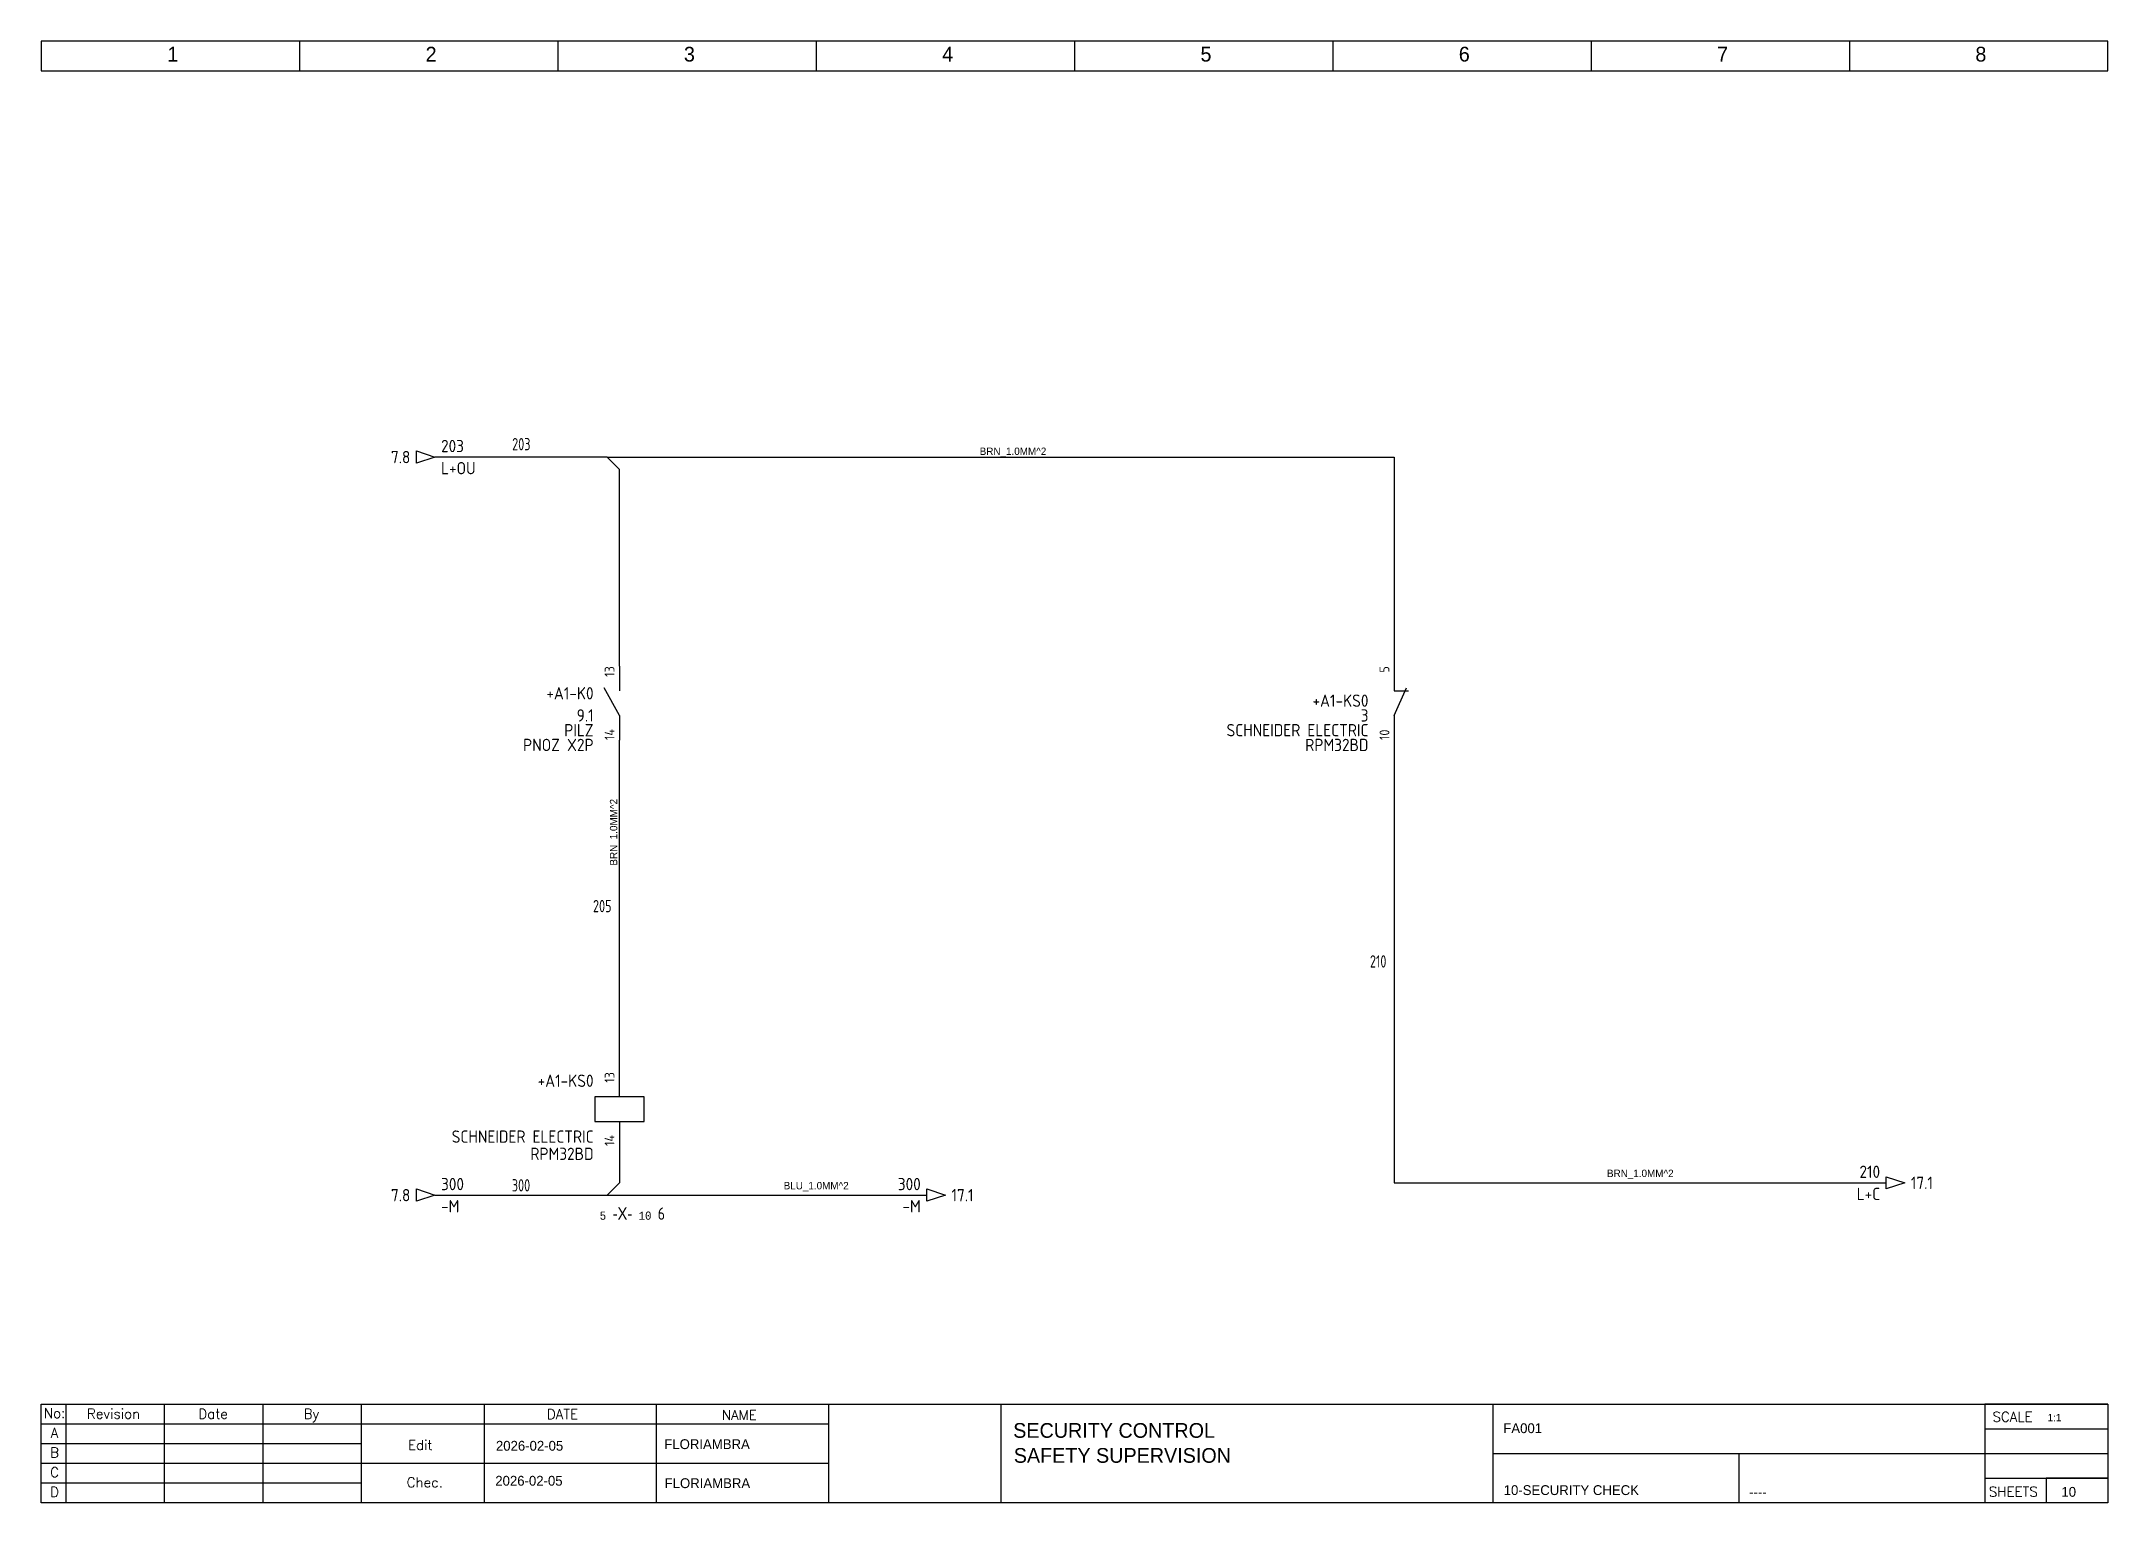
# Model space of a CAD drawing. Header units: millimetres. Extents: x 0 to 420, y 0 to 297.
import ezdxf
from ezdxf.enums import TextEntityAlignment as Align

# ---------------------------------------------------------------- set-up
doc = ezdxf.new("R2010")
doc.units = ezdxf.units.MM
doc.header["$LTSCALE"] = 6
for name, color, linetype in [('025', 1, 'Continuous'), ('05', 6, 'Continuous'), ('BLU_1.0mm^2', 5, 'Continuous'), ('BRN_1.0mm^2', 14, 'Continuous'), ('DESC', 1, 'Continuous'), ('DESCCHILD', 20, 'Continuous'), ('MISC', 2, 'Continuous'), ('RED_2.5mm^2', 1, 'Continuous'), ('SYMS', 7, 'Continuous'), ('TAGS', 51, 'Continuous'), ('TERMS', 4, 'Continuous'), ('WIRENO', 70, 'Continuous'), ('WIREREF', 61, 'Continuous'), ('WIREREF_DEST', 61, 'Continuous'), ('XREF', 7, 'Continuous'), ('XREFCHILD', 134, 'Continuous')]:
    doc.layers.add(name, color=color, linetype=linetype)
doc.styles.add('WD', font='romans.shx')
doc.styles.add('WD_IEC', font='ISOCP2.shx', dxfattribs={"width": 0.9, "height": 4})

# ---------------------------------------------------------------- blocks, each defined once
blk = doc.blocks.new('IEC_tblock_a3_floriambra')
at = {"layer": '05'}
for p, q in [((-840, 0), (-840, 20)), ((-840, 0), (-840, 20)), ((-840, 20), (-420, 20)), ((-835, 20), (-835, 0)), ((-815, 20), (-815, 0)), ((-795, 20), (-795, 0)), ((-775, 20), (-775, 0)), ((-750, 20), (-750, 0)), ((-715, 20), (-715, 0)), ((-680, 20), (-680, 0)), ((-645, 20), (-645, 0)), ((-545, 20), (-545, 0)), ((-420, 20), (-445, 20)), ((-445, 20), (-445, 0)), ((-445, 20), (-445, 15)), ((-420, 20), (-420, 0)), ((-840, 16), (-775, 16)), ((-775, 16), (-680, 16)), ((-445, 15), (-420, 15)), ((-840, 12), (-775, 12)), ((-545, 10), (-445, 10)), ((-495, 10), (-495, 0)), ((-445, 10), (-420, 10)), ((-840, 8), (-775, 8)), ((-775, 8), (-680, 8)), ((-445, 5), (-420, 5)), ((-420, 5), (-432.5, 5)), ((-432.5, 5), (-432.5, 0)), ((-840, 4), (-775, 4)), ((-420, 0), (-840, 0))]:
    blk.add_line(p, q, dxfattribs=at)
at = {"flags": 4}
for tag, p, height in [('SCALA', (-432.21, 16.54), 1.5), ('AUTHOR', (-713.38, 10.89), 2), ('DESCRIPT_PROYECT', (-642.46, 13.18), 3), ('CODIGO_PROYECT', (-542.84, 14.13), 2), ('INSTALACION', (-441.74, 11.01), 2), ('FECHA_CREA', (-747.6, 10.56), 2), ('DESCRIPCION_1', (-642.34, 8.1), 3), ('LOCALIZACION', (-441.61, 6.6), 2), ('FECHA_EDIT', (-747.73, 3.45), 2), ('REVISADO', (-713.31, 2.96), 2), ('DESCRIPCION_2', (-642.22, 3.39), 3), ('ARCHIVO', (-542.76, 1.55), 2), ('COMENTARIO', (-492.87, 1.14), 2), ('PAG', (-429.4, 1.2), 2)]:
    blk.add_attdef(tag, p, '', height=height, dxfattribs=at)
at = {"layer": '025', "style": 'WD'}
for s, p in [('No:', (-837.31, 17.19)), ('Revision', (-825.33, 17.07)), ('Date', (-805.08, 17.05)), ('By', (-785.09, 17.06)), ('NAME', (-698.14, 16.82)), ('SCALE', (-439.33, 16.45)), ('A', (-837.31, 13.19)), ('B', (-837.31, 9.19)), ('C', (-837.31, 5.19)), ('D', (-837.31, 1.19))]:
    blk.add_text(s, height=2, dxfattribs=at).set_placement(p, align=Align.CENTER)
for s, p in [('DATE', (-737.24, 16.98)), ('Edit', (-765.46, 10.72)), ('Chec.', (-765.74, 3.12)), ('SHEETS', (-444.15, 1.23))]:
    blk.add_text(s, height=2, dxfattribs=at).set_placement(p)
blk = doc.blocks.new('VCR1')
for p, q in [((0, 2.5), (0, 7.5)), ((0, -2.5), (0, -7.5))]:
    blk.add_line(p, q)
blk.add_lwpolyline([(-5, 2.5), (-5, -2.5), (5, -2.5), (5, 2.5)], close=True)
at = {"style": 'WD_IEC'}
for tag, p in [('INST', (-5.25, 11.5)), ('LOC', (-5.25, 8)), ('TAG1', (-5.25, 4.5)), ('DESC2', (-5.25, -10.35)), ('DESC1', (-5.25, -6.85)), ('DESC3', (-5.25, -13.85))]:
    blk.add_attdef(tag, text='', height=2.5, dxfattribs=at).set_placement(p, align=Align.RIGHT)
blk.add_attdef('TERM01', text='', height=2, rotation=90, dxfattribs=at).set_placement((-1, 7.5), align=Align.RIGHT)
at = {"style": 'WD_IEC', "flags": 1}
for tag, p, height in [('X2TERM01', (0, 7.5), 0.32), ('X4LINK', (-5, 0), 0.32), ('X1LINK', (5, 0), 0.32), ('ASSYCODE', (1, -4), 1), ('X8TERM02', (0, -7.5), 0.32), ('FAMILY', (1, -5.5), 1), ('CATDESC', (1, -7), 1)]:
    blk.add_attdef(tag, p, '', height=height, dxfattribs=at)
at = {"style": 'WD_IEC', "flags": 9}
for tag, p in [('MFG', (-6, 1)), ('CAT', (-6, -1.5))]:
    blk.add_attdef(tag, text='', height=1.5, dxfattribs=at).set_placement(p, align=Align.RIGHT)
at = {"style": 'WD_IEC'}
blk.add_attdef('TERM02', (-1, -7.5), '', height=2, rotation=90, dxfattribs=at)
at = {"lineweight": 9, "style": 'WD_IEC'}
for tag, p in [('NO', (-5.5, -16.5)), ('NC', (-5.5, -20))]:
    blk.add_attdef(tag, text='', height=2.5, dxfattribs=at).set_placement(p, align=Align.TOP_RIGHT)
for tag, p in [('XREFNO', (-4, -16.5)), ('XREFNC', (-4, -20))]:
    blk.add_attdef(tag, text='', height=2.5, dxfattribs=at).set_placement(p, align=Align.TOP_LEFT)
blk = doc.blocks.new('HT0_412')
for p, q in [((0, 2.5), (-2.5, 0)), ((-2.5, 0), (2.5, 0))]:
    blk.add_line(p, q)
at = {"style": 'WD_IEC', "flags": 1}
for tag, p in [('X4TERM01', (-2.5, 0)), ('WDWSEQ', (-2.1, 1.03)), ('X2TERM01', (0, 2.5)), ('X1TERM01', (2.5, 0))]:
    blk.add_attdef(tag, p, '', height=0.4, dxfattribs=at)
blk = doc.blocks.new('VCR21')
for p, q in [((0, 7.5), (0, 2.5)), ((0, -2.5), (-3.12, 3.12)), ((0, -2.5), (0, -7.5))]:
    blk.add_line(p, q)
at = {"style": 'WD_IEC'}
for tag, p in [('INST', (-5.25, 6.75)), ('LOC', (-5.25, 3.75)), ('TAG2', (-5.25, 0.75)), ('XREF', (-5.25, -3.75)), ('DESC2', (-5.25, -9.75)), ('DESC1', (-5.25, -6.75)), ('DESC3', (-5.25, -12.75))]:
    blk.add_attdef(tag, text='', height=2.5, dxfattribs=at).set_placement(p, align=Align.RIGHT)
blk.add_attdef('TERM01', text='', height=2, rotation=90, dxfattribs=at).set_placement((-1, 7.5), align=Align.RIGHT)
at = {"style": 'WD_IEC', "flags": 1}
for tag, p, height in [('X2TERM01', (0, 7.5), 0.32), ('X4LINK', (-2.75, 0), 0.32), ('X1LINK', (-0.5, 0), 0.32), ('CONTACT', (4, -3.5), 1), ('FAMILY', (4, -5), 1), ('COMMON', (5.25, -4.75), 1), ('X8TERM02', (0, -7.5), 0.32)]:
    blk.add_attdef(tag, p, '', height=height, dxfattribs=at)
at = {"style": 'WD_IEC'}
blk.add_attdef('TERM02', (-1, -7.5), '', height=2, rotation=90, dxfattribs=at)
blk = doc.blocks.new('HT0_418')
for p, q in [((-2.5, 0), (2.5, 0)), ((0, -2.5), (-2.5, 0))]:
    blk.add_line(p, q)
at = {"style": 'WD_IEC', "flags": 1}
for tag, p in [('X4TERM01', (-2.5, 0)), ('X1TERM01', (2.5, 0)), ('WDWSEQ', (-2.63, -0.91)), ('X8TERM01', (0, -2.5))]:
    blk.add_attdef(tag, p, '', height=0.4, dxfattribs=at)
blk = doc.blocks.new('HA1D3')
blk.add_lwpolyline([(0, 0), (-3.75, -1.25), (-3.75, 1.25)], close=True)
at = {"style": 'WD_IEC'}
blk.add_attdef('XREF', text='', height=2.5, dxfattribs=at).set_placement((-5, 0), align=Align.MIDDLE_RIGHT)
at = {"style": 'WD_IEC', "flags": 1}
blk.add_attdef('SIGCODE', text='', height=1, dxfattribs=at).set_placement((-2.5, 1.8), align=Align.RIGHT)
at = {"style": 'WD_IEC'}
for tag, p, height, flags in [('X1TERM01', (0, 0), 0.32, 1), ('WIRENO', (1.25, 1), 2.5, 8)]:
    blk.add_attdef(tag, p, '', height=height, dxfattribs=dict(at, flags=flags))
blk.add_attdef('DESC1', text='', height=2.5, dxfattribs=at).set_placement((1.25, -1), align=Align.TOP_LEFT)
blk = doc.blocks.new('WD_WNH')
at = {"linetype": 'Continuous', "style": 'WD_IEC', "width": 0.8}
blk.add_attdef('WIRENO', text='', height=2.5, dxfattribs=at).set_placement((0, 0.75), align=Align.CENTER)
at = {"style": 'WD_IEC', "flags": 1}
for tag, p in [('W08USER', (0, 0.375)), ('W04USER', (0, 0.875)), ('W05USER', (0, 0.75)), ('W09USER', (0, 0.25)), ('W03USER', (0, 1)), ('W06USER', (0, 0.625)), ('W07USER', (0, 0.5)), ('W02USER', (0, 1.125)), ('W01USER', (0, 1.25)), ('W10USER', (0, 0.125))]:
    blk.add_attdef(tag, text='', height=0.08, dxfattribs=at).set_placement(p, align=Align.CENTER)
blk = doc.blocks.new('HA1S1')
blk.add_lwpolyline([(0, 1.25), (3.75, 0), (0, -1.25)], close=True)
at = {"style": 'WD_IEC'}
for tag, height, flags, p in [('WIRENO', 2.5, 8, (-1.25, 1)), ('SIGCODE', 1, 1, (5, 1.8))]:
    blk.add_attdef(tag, text='', height=height, dxfattribs=dict(at, flags=flags)).set_placement(p, align=Align.RIGHT)
at = {"style": 'WD_IEC', "flags": 1}
blk.add_attdef('X4TERM01', (0, 0), '', height=0.32, dxfattribs=at)
at = {"style": 'WD_IEC'}
blk.add_attdef('XREF', text='', height=2.5, dxfattribs=at).set_placement((5, 0), align=Align.MIDDLE_LEFT)
blk.add_attdef('DESC1', text='', height=2.5, dxfattribs=at).set_placement((-1.25, -1), align=Align.TOP_RIGHT)
blk = doc.blocks.new('WD_WNV')
at = {"linetype": 'Continuous', "style": 'WD_IEC', "width": 0.8}
blk.add_attdef('WIRENO', text='', height=2.5, dxfattribs=at).set_placement((-1.6, 0), align=Align.MIDDLE_RIGHT)
at = {"style": 'WD_IEC', "flags": 1}
for tag, p in [('W08USER', (-1, 0.375)), ('W04USER', (-1, 0.875)), ('W05USER', (-1, 0.75)), ('W09USER', (-1, 0.25)), ('W03USER', (-1, 1)), ('W06USER', (-1, 0.625)), ('W07USER', (-1, 0.5)), ('W02USER', (-1, 1.125)), ('W01USER', (-1, 1.25)), ('W10USER', (-1, 0.125))]:
    blk.add_attdef(tag, text='', height=0.08, dxfattribs=at).set_placement(p, align=Align.CENTER)
blk = doc.blocks.new('VCR22')
for p, q in [((0, 7.5), (0, 2.5)), ((0, -2.5), (2.5, 3.12)), ((0, 2.5), (2.87, 2.5)), ((0, -2.5), (0, -7.5))]:
    blk.add_line(p, q)
at = {"style": 'WD_IEC'}
for tag, p in [('INST', (-5.25, 5.25)), ('LOC', (-5.25, 2.25)), ('TAG2', (-5.25, -0.75)), ('XREF', (-5.25, -3.75)), ('DESC2', (-5.25, -9.75)), ('DESC1', (-5.25, -6.75)), ('DESC3', (-5.25, -12.75))]:
    blk.add_attdef(tag, text='', height=2.5, dxfattribs=at).set_placement(p, align=Align.RIGHT)
blk.add_attdef('TERM01', text='', height=2, rotation=90, dxfattribs=at).set_placement((-1, 7.5), align=Align.RIGHT)
at = {"style": 'WD_IEC', "flags": 1}
for tag, p, height in [('X2TERM01', (0, 7.5), 0.32), ('X4LINK', (-0.55, 0), 0.32), ('X1LINK', (1.92, 0), 0.32), ('CONTACT', (4, -3.5), 1), ('FAMILY', (4, -5), 1), ('COMMON', (5.25, -4.75), 1), ('X8TERM02', (0, -7.5), 0.32)]:
    blk.add_attdef(tag, p, '', height=height, dxfattribs=at)
at = {"style": 'WD_IEC'}
blk.add_attdef('TERM02', (-1, -7.5), '', height=2, rotation=90, dxfattribs=at)

msp = doc.modelspace()

# ---------------------------------------------------------------- linework, layer by layer
at = {"layer": '05'}
for p, q in [((0, 297), (0, 291)), ((420, 297), (0, 297)), ((52.5, 297), (52.5, 291)), ((105, 297), (105, 291)), ((157.5, 297), (157.5, 291)), ((210, 297), (210, 291)), ((262.5, 297), (262.5, 291)), ((315, 297), (315, 291)), ((367.5, 297), (367.5, 291)), ((420, 291), (420, 297)), ((0, 291), (420, 291))]:
    msp.add_line(p, q, dxfattribs=at)
at = {"layer": 'BLU_1.0mm^2'}
for p, q in [((117.5, 72.5), (117.5, 65)), ((80, 62.5), (115, 62.5)), ((120, 62.5), (180, 62.5))]:
    msp.add_line(p, q, dxfattribs=at)
at = {"layer": 'BRN_1.0mm^2'}
for p, q in [((115, 212.5), (80, 212.5)), ((117.5, 170), (117.5, 210)), ((120, 212.5), (275, 212.5)), ((275, 212.5), (275, 170)), ((117.5, 87.5), (117.5, 155)), ((275, 155), (275, 65)), ((275, 65), (375, 65))]:
    msp.add_line(p, q, dxfattribs=at)

# ---------------------------------------------------------------- block references
ref = msp.add_blockref('IEC_tblock_a3_floriambra', (840, 0))
ref.add_attrib('FECHA_EDIT', '2026-02-05', (92.27, 3.45), dxfattribs={"height": 2})
ref.add_attrib('FECHA_CREA', '2026-02-05', (92.4, 10.56), dxfattribs={"height": 2})
ref.add_attrib('REVISADO', 'FLORIAMBRA', (126.69, 2.96), dxfattribs={"height": 2})
ref.add_attrib('AUTHOR', 'FLORIAMBRA', (126.62, 10.89), dxfattribs={"height": 2})
ref.add_attrib('DESCRIPCION_1', 'SAFETY SUPERVISION', (197.66, 8.1), dxfattribs={"height": 3})
ref.add_attrib('DESCRIPT_PROYECT', 'SECURITY CONTROL', (197.54, 13.18), dxfattribs={"height": 3})
ref.add_attrib('CODIGO_PROYECT', 'FA001', (297.16, 14.13), dxfattribs={"height": 2})
ref.add_attrib('ARCHIVO', '10-SECURITY CHECK', (297.24, 1.55), dxfattribs={"height": 2})
ref.add_attrib('COMENTARIO', '----', (347.13, 1.14), dxfattribs={"height": 2})
ref.add_attrib('PAG', '10', (410.6, 1.2), dxfattribs={"height": 2})
ref.add_attrib('SCALA', '1:1', (407.79, 16.54), dxfattribs={"height": 1.5})
at = {"layer": 'RED_2.5mm^2'}
for name, p in [('HT0_418', (117.5, 212.5)), ('HT0_412', (117.5, 62.5))]:
    msp.add_blockref(name, p, dxfattribs=at)
at = {"layer": 'SYMS'}
ref = msp.add_blockref('HA1D3', (80, 212.5), dxfattribs=at)
ref.add_attrib('XREF', '7.8', dxfattribs={"layer": 'XREF', "height": 2.5, "style": 'WD_IEC'}).set_placement((75, 212.5), align=Align.MIDDLE_RIGHT)
ref.add_attrib('DESC1', 'L+OU', dxfattribs={"layer": 'DESC', "height": 2.5, "style": 'WD_IEC'}).set_placement((81.25, 211.5), align=Align.TOP_LEFT)
ref.add_attrib('WIRENO', '203', (81.25, 213.5), dxfattribs={"layer": 'WIREREF_DEST', "height": 2.5, "style": 'WD_IEC', "flags": 8})
ref = msp.add_blockref('VCR21', (117.5, 162.5), dxfattribs=at)
ref.add_attrib('TERM02', '14', (116.5, 155), dxfattribs={"layer": 'TERMS', "height": 2, "rotation": 90, "style": 'WD_IEC'})
ref.add_attrib('TERM01', '13', dxfattribs={"layer": 'TERMS', "height": 2, "rotation": 90, "style": 'WD_IEC'}).set_placement((116.5, 170), align=Align.RIGHT)
ref.add_attrib('XREF', '9.1', dxfattribs={"layer": 'XREFCHILD', "height": 2.5, "style": 'WD_IEC'}).set_placement((112.25, 158.75), align=Align.RIGHT)
ref.add_attrib('DESC2', 'PNOZ X2P', dxfattribs={"layer": 'DESCCHILD', "height": 2.5, "style": 'WD_IEC'}).set_placement((112.25, 152.75), align=Align.RIGHT)
ref.add_attrib('DESC1', 'PILZ', dxfattribs={"layer": 'DESCCHILD', "height": 2.5, "style": 'WD_IEC'}).set_placement((112.25, 155.75), align=Align.RIGHT)
ref.add_attrib('TAG2', '+A1-K0', dxfattribs={"layer": 'TAGS', "height": 2.5, "style": 'WD_IEC'}).set_placement((112.25, 163.25), align=Align.RIGHT)
ref = msp.add_blockref('VCR22', (275, 162.5), dxfattribs=at)
ref.add_attrib('TERM02', '10', (274, 155), dxfattribs={"layer": 'TERMS', "height": 2, "rotation": 90, "style": 'WD_IEC'})
ref.add_attrib('TERM01', '5', dxfattribs={"layer": 'TERMS', "height": 2, "rotation": 90, "style": 'WD_IEC'}).set_placement((274, 170), align=Align.RIGHT)
ref.add_attrib('XREF', '3', dxfattribs={"layer": 'XREFCHILD', "height": 2.5, "style": 'WD_IEC'}).set_placement((269.75, 158.75), align=Align.RIGHT)
ref.add_attrib('DESC2', 'RPM32BD', dxfattribs={"layer": 'DESCCHILD', "height": 2.5, "style": 'WD_IEC'}).set_placement((269.75, 152.75), align=Align.RIGHT)
ref.add_attrib('DESC1', 'SCHNEIDER ELECTRIC', dxfattribs={"layer": 'DESCCHILD', "height": 2.5, "style": 'WD_IEC'}).set_placement((269.75, 155.75), align=Align.RIGHT)
ref.add_attrib('TAG2', '+A1-KS0', dxfattribs={"layer": 'TAGS', "height": 2.5, "style": 'WD_IEC'}).set_placement((269.75, 161.75), align=Align.RIGHT)
ref = msp.add_blockref('VCR1', (117.5, 80), dxfattribs=at)
ref.add_attrib('TERM02', '14', (116.5, 72.5), dxfattribs={"layer": 'TERMS', "height": 2, "rotation": 90, "style": 'WD_IEC'})
ref.add_attrib('TERM01', '13', dxfattribs={"layer": 'TERMS', "height": 2, "rotation": 90, "style": 'WD_IEC'}).set_placement((116.5, 87.5), align=Align.RIGHT)
ref.add_attrib('DESC2', 'RPM32BD', dxfattribs={"layer": 'DESC', "height": 2.5, "style": 'WD_IEC'}).set_placement((112.25, 69.65), align=Align.RIGHT)
ref.add_attrib('DESC1', 'SCHNEIDER ELECTRIC', dxfattribs={"layer": 'DESC', "height": 2.5, "style": 'WD_IEC'}).set_placement((112.25, 73.15), align=Align.RIGHT)
ref.add_attrib('TAG1', '+A1-KS0', dxfattribs={"layer": 'TAGS', "height": 2.5, "style": 'WD_IEC'}).set_placement((112.25, 84.5), align=Align.RIGHT)
ref = msp.add_blockref('HA1S1', (375, 65), dxfattribs=at)
ref.add_attrib('XREF', '17.1', dxfattribs={"layer": 'XREF', "height": 2.5, "style": 'WD_IEC'}).set_placement((380, 65), align=Align.MIDDLE_LEFT)
ref.add_attrib('DESC1', 'L+C', dxfattribs={"layer": 'DESC', "height": 2.5, "style": 'WD_IEC'}).set_placement((373.75, 64), align=Align.TOP_RIGHT)
ref.add_attrib('WIRENO', '210', dxfattribs={"layer": 'WIREREF', "height": 2.5, "style": 'WD_IEC', "flags": 8}).set_placement((373.75, 66), align=Align.RIGHT)
ref = msp.add_blockref('HA1D3', (80, 62.5), dxfattribs=at)
ref.add_attrib('XREF', '7.8', dxfattribs={"layer": 'XREF', "height": 2.5, "style": 'WD_IEC'}).set_placement((75, 62.5), align=Align.MIDDLE_RIGHT)
ref.add_attrib('DESC1', '-M', dxfattribs={"layer": 'DESC', "height": 2.5, "style": 'WD_IEC'}).set_placement((81.25, 61.5), align=Align.TOP_LEFT)
ref.add_attrib('WIRENO', '300', (81.25, 63.5), dxfattribs={"layer": 'WIREREF_DEST', "height": 2.5, "style": 'WD_IEC', "flags": 8})
ref = msp.add_blockref('HA1S1', (180, 62.5), dxfattribs=at)
ref.add_attrib('XREF', '17.1', dxfattribs={"layer": 'XREF', "height": 2.5, "style": 'WD_IEC'}).set_placement((185, 62.5), align=Align.MIDDLE_LEFT)
ref.add_attrib('DESC1', '-M', dxfattribs={"layer": 'DESC', "height": 2.5, "style": 'WD_IEC'}).set_placement((178.75, 61.5), align=Align.TOP_RIGHT)
ref.add_attrib('WIRENO', '300', dxfattribs={"layer": 'WIREREF', "height": 2.5, "style": 'WD_IEC', "flags": 8}).set_placement((178.75, 63.5), align=Align.RIGHT)
at = {"layer": 'WIRENO'}
ref = msp.add_blockref('WD_WNH', (97.5, 212.5), dxfattribs=at)
ref.add_attrib('WIRENO', '203', dxfattribs={"linetype": 'Continuous', "height": 2.5, "style": 'WD_IEC', "width": 0.8}).set_placement((97.56, 213.88), align=Align.CENTER)
ref = msp.add_blockref('WD_WNV', (117.5, 121.25), dxfattribs=at)
ref.add_attrib('WIRENO', '205', dxfattribs={"linetype": 'Continuous', "height": 2.5, "style": 'WD_IEC', "width": 0.8}).set_placement((115.9, 121.25), align=Align.MIDDLE_RIGHT)
ref = msp.add_blockref('WD_WNV', (275, 110), dxfattribs=at)
ref.add_attrib('WIRENO', '210', dxfattribs={"linetype": 'Continuous', "height": 2.5, "style": 'WD_IEC', "width": 0.8}).set_placement((273.4, 110), align=Align.MIDDLE_RIGHT)
ref = msp.add_blockref('WD_WNH', (97.5, 62.5), dxfattribs=at)
ref.add_attrib('WIRENO', '300', dxfattribs={"linetype": 'Continuous', "height": 2.5, "style": 'WD_IEC', "width": 0.8}).set_placement((97.5, 63.25), align=Align.CENTER)

# ---------------------------------------------------------------- texts
at = {"layer": '05', "char_height": 3, "attachment_point": 1}
for s, insert in [('1', (25.61, 295.89)), ('2', (78.11, 295.89)), ('3', (130.61, 295.89)), ('4', (183.11, 295.89)), ('5', (235.61, 295.89)), ('6', (288.11, 295.89)), ('7', (340.61, 295.89)), ('8', (393.11, 295.89))]:
    msp.add_mtext_dynamic_manual_height_columns(s, width=14.5619, gutter_width=12.5, heights=[0], dxfattribs=dict(at, insert=insert))
at = {"layer": 'MISC', "char_height": 1.5, "attachment_point": 8}
for s, insert in [('\\W1;BRN_1.0MM^ 2', (197.5, 212.5)), ('\\W1;BRN_1.0MM^ 2', (325, 65.75)), ('\\W1;BLU_1.0MM^ 2', (157.5, 63.25))]:
    msp.add_mtext(s, dxfattribs=dict(at, insert=insert))
at = {"layer": 'MISC', "insert": (117.5, 136.25), "char_height": 1.5, "attachment_point": 8, "rotation": 90}
msp.add_mtext('\\W1;BRN_1.0MM^ 2', dxfattribs=at)
at = {"layer": 'XREF', "insert": (113.5, 60), "char_height": 2.5, "attachment_point": 1, "style": 'WD_IEC'}
msp.add_mtext('{\\Fmonotxt.shx|c0;\\H0.67x;5 }{\\Facaderef.shx|c0;-X-} {\\Fmonotxt.shx|c0;\\H0.67x;10} 6', dxfattribs=at)

doc.saveas('drawing.dxf')
